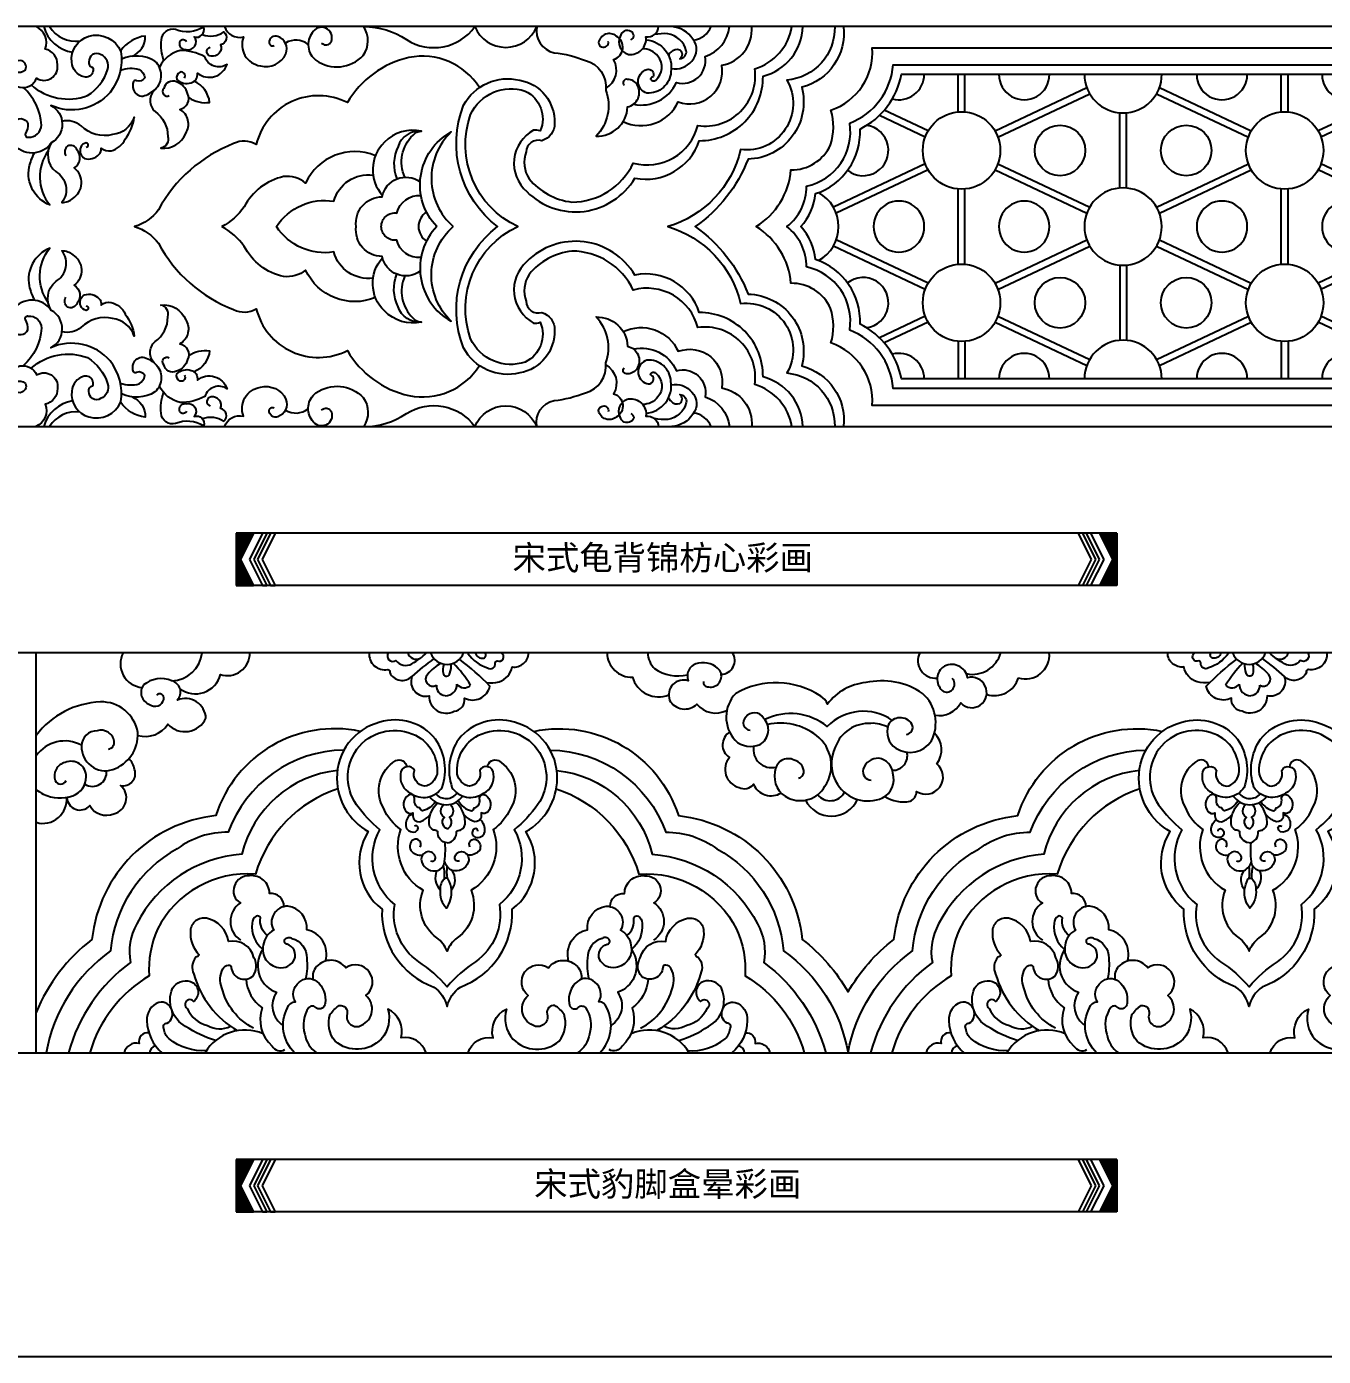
# Model space of a CAD drawing. Extents: x -66030 to 95157, y -13132 to 45879.
# Drawn here: x -48040 to -46418, y 1430 to 3092 of the extents above; entities that cross this region are included whole.
import ezdxf

# ---------------------------------------------------------------- set-up
doc = ezdxf.new("R2010")
doc.units = 0
doc.header["$LTSCALE"] = 100
doc.header["$MEASUREMENT"] = 0
for name, color, linetype in [('3', 11, 'CONTINUOUS'), ('4', 121, 'CONTINUOUS'), ('BH', 21, 'CONTINUOUS'), ('TEXT', 105, 'CONTINUOUS')]:
    doc.layers.add(name, color=color, linetype=linetype)
doc.styles.add('HZ', font='simhei.ttf')

# ---------------------------------------------------------------- blocks, each defined once
blk = doc.blocks.new('A$C5C850B9F')
at = {"layer": '3'}
for p, q in [((1577.2, 393.4), (1577.2, 440.4)), ((1585.6, 393.4), (1585.6, 440.4)), ((1981.2, 393.4), (1981.2, 440.4)), ((1989.6, 393.4), (1989.6, 440.4)), ((1623.2, 369.5), (1738, 423.7)), ((1626.7, 361.9), (1741.6, 416.1)), ((1825.2, 416.1), (1940, 361.9)), ((1828.7, 423.7), (1943.6, 369.5)), ((2142, 423.7), (2027.2, 369.5)), ((2145.6, 416.1), (2030.7, 361.9)), ((1536, 361.9), (1478.6, 389)), ((1539.6, 369.5), (1484.6, 395.4)), ((1779.2, 298.2), (1779.2, 392.2)), ((1787.6, 298.2), (1787.6, 392.2)), ((1536, 328.5), (1421.2, 274.3)), ((1539.6, 320.9), (1424.7, 266.7)), ((1623.2, 320.9), (1738, 266.7)), ((1626.7, 328.5), (1741.6, 274.3)), ((1825.2, 274.3), (1940, 328.5)), ((1828.7, 266.7), (1943.6, 320.9)), ((2142, 266.7), (2027.2, 320.9)), ((2145.6, 274.3), (2030.7, 328.5)), ((1577.2, 203), (1577.2, 297)), ((1585.6, 203), (1585.6, 297)), ((1981.2, 203), (1981.2, 297)), ((1989.6, 203), (1989.6, 297)), ((1539.6, 179.1), (1424.7, 233.3)), ((1623.2, 179.1), (1738, 233.3)), ((1828.7, 233.3), (1943.6, 179.1)), ((1536, 171.5), (1421.2, 225.7)), ((1626.7, 171.5), (1741.6, 225.7)), ((1825.2, 225.7), (1940, 171.5)), ((2145.6, 225.7), (2030.7, 171.5)), ((1779.2, 201.8), (1779.2, 107.8)), ((1787.6, 201.8), (1787.6, 107.8)), ((1536, 138.1), (1478.6, 111)), ((1626.7, 138.1), (1741.6, 83.9)), ((1825.2, 83.9), (1940, 138.1)), ((2145.6, 83.9), (2030.7, 138.1)), ((1539.6, 130.5), (1484.6, 104.6)), ((1623.2, 130.5), (1738, 76.3)), ((1828.7, 76.3), (1943.6, 130.5)), ((2142, 76.3), (2027.2, 130.5)), ((1577.2, 106.6), (1577.2, 59.6)), ((1585.6, 106.6), (1585.6, 59.6)), ((1981.2, 106.6), (1981.2, 59.6)), ((1989.6, 106.6), (1989.6, 59.6))]:
    blk.add_line(p, q, dxfattribs=at)
for points in [[(398.3, 444, 0.289749), (411, 446.1, 0.48543), (404.3, 457.6, 0.418052), (389.6, 443.1, 0.8545), (424.8, 435.5, 0.647221), (450.8, 452.3, 0.374272), (435.4, 471.9, 0.412097), (424, 500)], [(612.1, 480.8, 0.903034), (603.4, 478.4, 0.464292), (611.9, 471.4, 0.722385), (621.9, 487.3, 0.639268), (633.6, 499.2, -0.23673), (598.6, 496.2, 0.463077), (580.4, 483.4, 0.117525), (583.6, 457.4, 0.117525)], [(659.8, 500, 0.393557), (683.4, 487.1, 0.478198), (704.6, 450.9, 0.366584), (736.6, 466, 0.422864), (726.5, 487.7, 0.541885), (715.6, 480, 0.524326), (721.8, 476.4, 0.524326)], [(781.2, 479.5, 0.566037), (793.4, 481.6, 0.928158), (769.5, 492.3, 0.420369), (774.1, 458, 0.374437), (833.1, 463.8, 0.314432), (833.8, 500, -0.150709), (887.3, 483.7, 0.399001), (972.8, 500, 0.669794), (1050.2, 500, 0.407939), (1072.1, 467.4, -0.068009), (1111, 457.7, -0.380259), (1136.4, 420.3, -0.292871), (1124.3, 363, 0.412334), (1163.8, 399.6, 0.507394), (1175.9, 427, 0.276844), (1163.8, 434, 0.783618), (1159.6, 426.6)], [(1369.1, 0, 0.288385), (1322.8, 52.6, 0.500267), (1251.6, 123.8, 0.417023), (1170.9, 170.7, 0.288062), (1094, 219.4, 0.1898), (1040.6, 190.3, 0.232299), (1036.8, 156.6, 0.480331), (1056.5, 142.6, -0.343196), (1072.4, 121, -0.373506), (1029, 67, -0.3409), (958.7, 98.3, -0.336633), (1001.2, 250, -0.336633), (958.7, 401.7, -0.3409), (1029, 433, -0.373506), (1072.4, 379, -0.343196), (1056.5, 357.4, 0.480331), (1036.8, 343.4, 0.232299), (1040.6, 309.7, 0.1898), (1094, 280.6, 0.288062), (1170.9, 329.3, 0.417023), (1251.6, 376.2, 0.500267), (1322.8, 447.4, 0.288385), (1369.1, 500)], [(1383.1, 0, 0.332365), (1333.1, 62, 0.422285), (1253.4, 142.6, 0.379011), (1172.8, 189.4, 0.489977), (1037.7, 206.3, 0.518272), (1046.2, 129.4, 0.122989), (1054.6, 130.4, -0.400283), (1035.9, 80.7, -0.38303), (967.4, 109.8, -0.385779), (1026.4, 250, -0.385779), (967.4, 390.2, -0.38303), (1035.9, 419.3, -0.400283), (1054.6, 369.6, 0.122989), (1046.2, 370.6, 0.518272), (1037.7, 293.7, 0.489977), (1172.8, 310.6, 0.379011), (1253.4, 357.4, 0.422285), (1333.1, 438, 0.332365), (1383.1, 500)], [(1167.8, 483.6, 0.690514), (1168, 493.7, 0.525688), (1154.5, 487.8, 0.478995), (1164.9, 465.3, 0.487357), (1186.8, 487.1, 0.431477), (1202.5, 500, 0.431477)], [(1158.3, 381.3, 0.418822), (1227.1, 405.9, 0.584963), (1281.5, 451.7, 0.387587), (1319, 500)], [(1171.2, 403, 0.35277), (1224.8, 430.1, 0.555512), (1260.8, 462.7, 0.298081), (1291.1, 500)], [(1422.8, 500, -0.394632), (1363, 433, -0.621572), (1305.1, 346.3, -0.270713), (1213.9, 250, -0.270713), (1305.1, 153.7, -0.621572), (1363, 67, -0.394632), (1422.8, 0)], [(1218.4, 447.7, 0.274668), (1244.2, 457, 0.372271), (1245.5, 484.5, 0.229879), (1218.9, 500)], [(1433.9, 500, -0.372892), (1381.5, 424.1, -0.485276), (1314.4, 334.3, -0.149393), (1248.3, 250, -0.149393), (1314.4, 165.7, -0.485276), (1381.5, 75.9, -0.372892), (1433.9, 0)], [(418, 427, 0.277176), (488.5, 413.8, 0.178411), (513.6, 446.1, 0.389653), (504.9, 465.1, 0.597508), (490.2, 456, 0.42797), (494.6, 449.1, -0.298298), (495.2, 443.8, -0.43895), (484.1, 437.1, -0.315194), (468.7, 455.6, -0.359736), (490, 488, -0.379261), (530.3, 468.9, -0.206842), (516.7, 417.8, -0.332581), (442.6, 401.5, -0.595956), (443.2, 354.7, -0.515628), (395.4, 353.8, -0.391028), (396.2, 380.4, -0.58736), (414, 379, -0.135602), (410.9, 366.2, 0.617765), (414.4, 361.8, 0.433154), (430.8, 376.8, 0.205367), (408.1, 423.9)], [(544.2, 462.9, 0.313059), (560.7, 488.2, 0.217496), (530, 469.7)], [(632, 490, 0.252893), (659.1, 493.4, -0.597651), (654.9, 477.3, -0.56933), (643.2, 463, -0.850131), (641.9, 474.3)], [(1136.6, 422.7, 0.410394), (1146.3, 458.9, 0.660567), (1149.7, 488.1, 0.580531), (1127.6, 480.1, 1.078824), (1139.7, 481.4)], [(1186.9, 483.4, -0.438176), (1218, 443.4, -0.419274), (1187.9, 416.9, -0.737522), (1187.7, 446.3, -0.663248), (1195.8, 437.2, 0.39843), (1192.6, 434.2, 0.460005), (1199, 433.1, 0.409793), (1201.8, 463, 0.225194), (1182.5, 472.4)], [(1215.1, 464, -0.1102), (1218.1, 468.1, -0.349203), (1229.1, 471, -0.496015), (1229.2, 459.8, 0.42987), (1237.2, 469.9, 0.300995), (1213.9, 491.1, 0.058631), (1197.4, 490.1)], [(609.7, 435.6, 0.683533), (604.2, 443.2, 0.378209), (600.3, 433.9, 0.284874), (617.9, 429.7, 0.370761), (626, 441.8, 0.521988), (663, 452.8, -0.502524), (635.1, 462.4, 0.123613), (604.4, 470.1, 0.219699), (578.3, 449.4, 0.219699)], [(2450, 26.5), (1469.8, 26.5, 0.340508), (1418.1, 104.5, 0.151846), (1417.5, 147.8, 0.300521), (1368, 179.1, 0.239741), (1324.4, 250, 0.239741), (1368, 320.9, 0.300521), (1417.5, 352.2, 0.151846), (1418.1, 395.5, 0.340508), (1469.8, 473.5), (2450, 473.5)], [(529.7, 445.6, -0.164847), (553.1, 446.5, -0.239322), (560.1, 436.1, -0.383458), (549.9, 432.3, 0.41384), (545.9, 431.5, 0.165097), (545.9, 421.1, 0.311578), (557.7, 413.1, 0.127038), (573, 421.5, 0.441816), (572.8, 456.7, 0.251158), (531.1, 459.2, 0.251158)], [(978.5, 423.8, 0.31203), (890.3, 461.3, 0.207625), (813.4, 405, 0.481933), (699.4, 352.6, 0.255453), (671.2, 353.8, 0.178413), (577.1, 270.9, -0.161758), (547.3, 250, -0.161758), (577.1, 229.1, 0.178413), (671.2, 146.2, 0.255453), (699.4, 147.4, 0.481933), (813.4, 95, 0.207625), (890.3, 38.7, 0.31203), (978.5, 76.2)], [(2450, 47.6), (1495.7, 47.6, 0.293594), (1441.5, 120.6, 0.399615), (1387.4, 199.5, 0.232901), (1363, 250, 0.232901), (1387.4, 300.5, 0.399615), (1441.5, 379.4, 0.293594), (1495.7, 452.4), (2450, 452.4)], [(2450, 59.6), (1506.2, 59.6, 0.236106), (1454.4, 128.1, 0.33419), (1398.9, 208.8, 0.153043), (1380.5, 250, 0.153043), (1398.9, 291.2, 0.33419), (1454.4, 371.9, 0.236106), (1506.2, 440.4), (2450, 440.4)], [(573, 421.5, 0.439576), (572.9, 393.8, -0.246576), (588.9, 362.7, -0.447469), (580.2, 348.1, 0.337124), (611.3, 366.4, 0.428152), (604, 396.5, 0.49673), (613.6, 416.2, 0.257002), (599.9, 430.8, 0.492205), (583.9, 422.6, 0.880616), (590.7, 413.9)], [(615, 411.3, 0.190955), (641.2, 405.3, 0.262769), (621.8, 431.7)], [(486.9, 349.2, 0.937076), (486.7, 354.7, 0.270602), (480.1, 349.2, 0.402653), (484.8, 335.3, 0.299751), (502.7, 340, 0.243493), (505.5, 348.1, 0.244974), (518, 344.9, 0.232963), (535.7, 359.3, 0.124827), (546.9, 386.8, -0.290708), (519.9, 365, -0.266275), (480.7, 375.9, 0.231104), (456.6, 381.5, 0.231104)], [(885.3, 311.7, -0.318619), (895.5, 364.4, -0.216888), (906, 369.3, 0.265173), (859.8, 355.4, 0.406131), (857.4, 289)], [(906, 369.3, 0.352763), (876.8, 350.2, 0.217582), (875.4, 309.6, 0.217582)], [(925.2, 250, -0.489761), (943, 368.3, 0.436772), (945.7, 250, 0.436772)], [(443.2, 354.7, 0.385239), (448.8, 318.7, -0.452983), (456.5, 280.2, 0.197302), (470, 285.2, 0.528175), (471.9, 323.3, 0.469646), (475.4, 345.7, 0.443805), (463.4, 350.7, 0.388739), (461.5, 338.4)], [(439.2, 344.8, 0.333347), (441.2, 277.1, -0.359797), (415.5, 324.2, -0.070393), (422.2, 342.1)], [(848.5, 338.6, 0.402914), (761.2, 304.4, 0.200605), (733.7, 312.5, 0.2227), (684.4, 274.7, -0.118581), (656.4, 250)], [(845.6, 185.6, -0.375928), (796.4, 218.3, -0.29749), (724.8, 250, -0.29749), (796.4, 281.7, -0.375928), (845.6, 314.4)], [(904.4, 194.1, -0.553062), (857, 212.8, -0.461218), (824.5, 250, -0.461218), (857, 287.2, -0.553062), (904.4, 305.9)], [(905.5, 211.3, -0.380166), (875.4, 233.1, -0.452593), (855.8, 250, -0.452593), (875.4, 266.9, -0.380166), (905.5, 288.7)], [(1402.5, 207.5, 0.27477), (1427.7, 250, 0.27477), (1402.5, 292.5)], [(848.5, 161.4, -0.402914), (761.2, 195.6, -0.200605), (733.7, 187.5, -0.2227), (684.4, 225.3, 0.118581), (656.4, 250)], [(925.2, 250, 0.489761), (943, 131.7, -0.436772), (945.7, 250, -0.436772)], [(439.2, 155.2, -0.333347), (441.2, 222.9, 0.359797), (415.5, 175.8, 0.070393), (422.2, 157.9)], [(443.2, 145.3, -0.385239), (448.8, 181.3, 0.452983), (456.5, 219.8, -0.197302), (470, 214.8, -0.528175), (471.9, 176.7, -0.469646), (475.4, 154.3, -0.443805), (463.4, 149.3, -0.388739), (461.5, 161.6)], [(885.3, 188.3, 0.318619), (895.5, 135.6, 0.216888), (906, 130.7, -0.265173), (859.8, 144.6, -0.406131), (857.4, 211)], [(906, 130.7, -0.352763), (876.8, 149.8, -0.217582), (875.4, 190.4, -0.217582)], [(418, 73, -0.277176), (488.5, 86.2, -0.178411), (513.6, 53.9, -0.389653), (504.9, 34.9, -0.597508), (490.2, 44, -0.42797), (494.6, 50.9, 0.298298), (495.2, 56.2, 0.43895), (484.1, 62.9, 0.315194), (468.7, 44.4, 0.359736), (490, 12, 0.379261), (530.3, 31.1, 0.206842), (516.7, 82.2, 0.332581), (442.6, 98.5, 0.595956), (443.2, 145.3, 0.515628), (395.4, 146.2, 0.391028), (396.2, 119.6, 0.58736), (414, 121, 0.135602), (410.9, 133.8, -0.617765), (414.4, 138.2, -0.433154), (430.8, 123.2, -0.205367), (408.1, 76.1)], [(486.9, 150.8, -0.937076), (486.7, 145.3, -0.270602), (480.1, 150.8, -0.402653), (484.8, 164.7, -0.299751), (502.7, 160, -0.243493), (505.5, 151.9, -0.244974), (518, 155.1, -0.232963), (535.7, 140.7, -0.124827), (546.9, 113.2, 0.290708), (519.9, 135, 0.266275), (480.7, 124.1, -0.231104), (456.6, 118.5, -0.231104)], [(573, 78.5, -0.439576), (572.9, 106.2, 0.246576), (588.9, 137.3, 0.447469), (580.2, 151.9, -0.337124), (611.3, 133.6, -0.428152), (604, 103.5, -0.49673), (613.6, 83.8, -0.257002), (599.9, 69.2, -0.492205), (583.9, 77.4, -0.880616), (590.7, 86.1)], [(781.2, 20.5, -0.566037), (793.4, 18.4, -0.928158), (769.5, 7.7, -0.420369), (774.1, 42, -0.374437), (833.1, 36.2, -0.314432), (833.8, 0, 0.150709), (887.3, 16.3, -0.399001), (972.8, 0, -0.669794), (1050.2, 0, -0.407939), (1072.1, 32.6, 0.068009), (1111, 42.3, 0.380259), (1136.4, 79.7, 0.292871), (1124.3, 137, -0.412334), (1163.8, 100.4, -0.507394), (1175.9, 73, -0.276844), (1163.8, 66, -0.783618), (1159.6, 73.4)], [(1158.3, 118.7, -0.418822), (1227.1, 94.1, -0.584963), (1281.5, 48.3, -0.387587), (1319, 0)], [(529.7, 54.4, 0.164847), (553.1, 53.5, 0.239322), (560.1, 63.9, 0.383458), (549.9, 67.7, -0.41384), (545.9, 68.5, -0.165097), (545.9, 78.9, -0.311578), (557.7, 86.9, -0.127038), (573, 78.5, -0.441816), (572.8, 43.3, -0.251158), (531.1, 40.8, -0.251158)], [(615, 88.7, -0.190955), (641.2, 94.7, -0.262769), (621.8, 68.3)], [(1171.2, 97, -0.35277), (1224.8, 69.9, -0.555512), (1260.8, 37.3, -0.298081), (1291.1, 0)], [(1186.9, 16.6, 0.438176), (1218, 56.6, 0.419274), (1187.9, 83.1, 0.737522), (1187.7, 53.7, 0.663248), (1195.8, 62.8, -0.39843), (1192.6, 65.8, -0.460005), (1199, 66.9, -0.409793), (1201.8, 37, -0.225194), (1182.5, 27.6)], [(398.3, 56, -0.289749), (411, 53.9, -0.48543), (404.3, 42.4, -0.418052), (389.6, 56.9, -0.8545), (424.8, 64.5, -0.647221), (450.8, 47.7, -0.374272), (435.4, 28.1, -0.412097), (424, 0)], [(609.7, 64.4, -0.683533), (604.2, 56.8, -0.378209), (600.3, 66.1, -0.284874), (617.9, 70.3, -0.370761), (626, 58.2, -0.521988), (663, 47.2, 0.502524), (635.1, 37.6, -0.123613), (604.4, 29.9, -0.219699), (578.3, 50.6, -0.219699)], [(1136.6, 77.3, -0.410394), (1146.3, 41.1, -0.660567), (1149.7, 11.9, -0.580531), (1127.6, 19.9, -1.078824), (1139.7, 18.6)], [(659.8, 0, -0.393557), (683.4, 12.9, -0.478198), (704.6, 49.1, -0.366584), (736.6, 34, -0.422864), (726.5, 12.3, -0.541885), (715.6, 20, -0.524326), (721.8, 23.6, -0.524326)], [(1218.4, 52.3, -0.274668), (1244.2, 43, -0.372271), (1245.5, 15.5, -0.229879), (1218.9, 0)], [(544.2, 37.1, -0.313059), (560.7, 11.8, -0.217496), (530, 30.3)], [(612.1, 19.2, -0.903034), (603.4, 21.6, -0.464292), (611.9, 28.6, -0.722385), (621.9, 12.7, -0.639268), (633.6, 0.8, 0.23673), (598.6, 3.8, -0.463077), (580.4, 16.6, -0.117525), (583.6, 42.6, -0.117525)], [(632, 10, -0.252893), (659.1, 6.6, 0.597651), (654.9, 22.7, 0.56933), (643.2, 37, 0.850131), (641.9, 25.7)], [(1167.8, 16.4, -0.690514), (1168, 6.3, -0.525688), (1154.5, 12.2, -0.478995), (1164.9, 34.7, -0.487357), (1186.8, 12.9, -0.431477), (1202.5, 0, -0.431477)], [(1215.1, 36, 0.1102), (1218.1, 31.9, 0.349203), (1229.1, 29, 0.496015), (1229.2, 40.2, -0.42987), (1237.2, 30.1, -0.300995), (1213.9, 8.9, -0.058631), (1197.4, 9.9)]]:
    blk.add_lwpolyline(points, format="xyb", dxfattribs=at)
for points in [[(1735, 250, 1), (1831.7, 250, 1)], [(1471.4, 250, 1.008676), (1534.7, 250, 1.008676)], [(1628.1, 250, 1.008676), (1691.3, 250, 1.008676)], [(1875.4, 250, 1.008676), (1938.7, 250, 1.008676)], [(2032.1, 250, 1.008676), (2095.3, 250, 1.008676)]]:
    blk.add_lwpolyline(points, format="xyb", close=True, dxfattribs=at)
blk.add_lwpolyline([(2142, 233.3), (2027.2, 179.1)], dxfattribs=at)
for centre, radius in [((1581.4, 345.2), 48.4), ((1985.4, 345.2), 48.4), ((1704.5, 345.2), 31.6), ((1862.3, 345.2), 31.6), ((1581.4, 154.8), 48.4), ((1985.4, 154.8), 48.4), ((1704.5, 154.8), 31.6), ((1862.3, 154.8), 31.6)]:
    blk.add_circle(centre, radius, dxfattribs=at)
for centre, radius, start, end in [((476.2, 511.4), 43.9, 195.1133, 261.7184), ((473.8, 519.9), 38.3, 211.2183, 277.7323), ((1242.8, 510.1), 27.3, 277.8753, 338.2417), ((749, 458.1), 25, 52.0007, 121.4584), ((1503, 440.1), 31.6, 254.8262, 0.4949), ((1659.7, 440.1), 31.6, 179.5051, 0.4949), ((1783.4, 440.4), 48.4, 180, 0), ((1907, 440.1), 31.6, 179.5051, 0.4949), ((2063.7, 440.1), 31.6, 179.5051, 0.4949), ((1458.3, 345.2), 31.6, 231.7979, 82.1565), ((926, 248.7), 23.9, 124.8955, 176.7931), ((926, 251.3), 23.9, 183.2069, 235.1045), ((1458.3, 154.8), 31.6, 277.8435, 128.2021), ((1783.4, 59.6), 48.4, 0, 180), ((1503, 59.9), 31.6, 359.5051, 105.1738), ((1659.7, 59.9), 31.6, 359.5051, 180.4949), ((1907, 59.9), 31.6, 359.5051, 180.4949), ((2063.7, 59.9), 31.6, 359.5051, 180.4949), ((476.2, -11.4), 43.9, 98.2816, 164.8867), ((473.8, -19.9), 38.3, 82.2677, 148.7817), ((749, 41.9), 25, 238.5416, 307.9993), ((1242.8, -10.1), 27.3, 21.7583, 82.1247)]:
    blk.add_arc(centre, radius, start, end, dxfattribs=at)
at = {"layer": '4'}
blk.add_lwpolyline([(2450, 500), (0, 500), (0, 0), (2450, 0)], dxfattribs=at)
blk = doc.blocks.new('A$C4CCE1407')
at = {"layer": '3'}
for p, q in [((0, 65.3), (0, 0)), ((1101.2, 65.3), (0, 65.3)), ((21.6, 65.3), (5.3, 32.6)), ((32.8, 65.3), (16.5, 32.6)), ((38.4, 65.3), (22.1, 32.6)), ((43, 65.3), (26.7, 32.6)), ((48.6, 65.3), (32.3, 32.6)), ((1058.2, 65.3), (1052.6, 65.3)), ((1052.6, 65.3), (1068.9, 32.6)), ((1058.2, 65.3), (1074.5, 32.6)), ((1068.4, 65.3), (1062.8, 65.3)), ((1062.8, 65.3), (1079.1, 32.6)), ((1068.4, 65.3), (1084.7, 32.6)), ((1101.2, 65.3), (1079.6, 65.3)), ((1079.6, 65.3), (1095.9, 32.6)), ((1101.2, 65.3), (1101.2, 0)), ((5.3, 32.6), (21.6, 0)), ((16.5, 32.6), (32.8, 0)), ((22.1, 32.6), (38.4, 0)), ((26.7, 32.6), (43, 0)), ((32.3, 32.6), (48.6, 0)), ((1068.9, 32.6), (1052.6, 0)), ((1074.5, 32.6), (1058.2, 0)), ((1079.1, 32.6), (1062.8, 0)), ((1084.7, 32.6), (1068.4, 0)), ((1095.9, 32.6), (1079.6, 0)), ((0, 0), (21.6, 0)), ((1101.2, 0), (0, 0)), ((32.8, 0), (38.4, 0)), ((43, 0), (48.6, 0)), ((1058.2, 0), (1052.6, 0)), ((1068.4, 0), (1062.8, 0)), ((1101.2, 0), (1079.6, 0))]:
    blk.add_line(p, q, dxfattribs=at)
at = {"layer": 'BH'}
for p, q in [((0, 63.9), (1.3, 65.3)), ((0, 58.8), (6.4, 65.3)), ((0, 61.4), (3.9, 65.3)), ((0, 56.3), (9, 65.3)), ((0, 53.8), (11.5, 65.3)), ((0, 51.2), (14, 65.3)), ((0, 48.7), (16.6, 65.3)), ((0, 46.1), (19.1, 65.3)), ((0, 43.6), (21.5, 65.1)), ((0, 41), (19, 60)), ((0, 38.5), (16.4, 54.9)), ((1080, 64.6), (1080.6, 65.3)), ((1080.8, 62.9), (1083.2, 65.3)), ((1081.7, 61.2), (1085.7, 65.3)), ((1082.5, 59.5), (1088.3, 65.3)), ((1083.3, 57.8), (1090.8, 65.3)), ((1084.2, 56.1), (1093.4, 65.3)), ((1085, 54.4), (1095.9, 65.3)), ((1085.9, 52.7), (1098.4, 65.3)), ((1086.7, 51), (1101, 65.3)), ((1087.6, 49.3), (1101.2, 62.9)), ((1088.4, 47.6), (1101.2, 60.4)), ((1089.3, 45.9), (1101.2, 57.8)), ((1090.1, 44.2), (1101.2, 55.3)), ((1091, 42.5), (1101.2, 52.8)), ((1091.8, 40.8), (1101.2, 50.2)), ((0, 35.9), (13.9, 49.8)), ((0, 33.4), (11.3, 44.7)), ((0, 30.8), (8.8, 39.6)), ((0, 28.3), (6.2, 34.5)), ((1092.7, 39.1), (1101.2, 47.7)), ((1093, 26.7), (1101.2, 34.9)), ((1093.5, 37.4), (1101.2, 45.1)), ((1094.4, 35.7), (1101.2, 42.6)), ((1095.2, 34), (1101.2, 40)), ((1095.5, 31.8), (1101.2, 37.5)), ((0, 25.7), (5.8, 31.6)), ((0, 23.2), (6.7, 29.9)), ((0, 20.7), (7.5, 28.2)), ((0, 18.1), (8.4, 26.5)), ((0, 15.6), (9.2, 24.8)), ((0, 13), (10.1, 23.1)), ((0, 10.5), (10.9, 21.4)), ((0, 7.9), (11.8, 19.7)), ((0, 5.4), (12.6, 18)), ((1080.2, 1.2), (1101.2, 22.2)), ((1081.6, 0), (1101.2, 19.7)), ((1082.8, 6.3), (1101.2, 24.8)), ((1084.1, 0), (1101.2, 17.1)), ((1085.3, 11.4), (1101.2, 27.3)), ((1087.9, 16.5), (1101.2, 29.8)), ((1090.4, 21.6), (1101.2, 32.4)), ((0, 2.8), (13.5, 16.3)), ((0, 0.3), (14.3, 14.6)), ((2.3, 0), (15.2, 12.9)), ((4.8, 0), (16, 11.2)), ((7.3, 0), (16.8, 9.5)), ((9.9, 0), (17.7, 7.8)), ((12.4, 0), (18.5, 6.1)), ((15, 0), (19.4, 4.4)), ((17.5, 0), (20.2, 2.7)), ((20.1, 0), (21.1, 1)), ((1086.7, 0), (1101.2, 14.6)), ((1089.2, 0), (1101.2, 12)), ((1091.7, 0), (1101.2, 9.5)), ((1094.3, 0), (1101.2, 6.9)), ((1096.8, 0), (1101.2, 4.4)), ((1099.4, 0), (1101.2, 1.8))]:
    blk.add_line(p, q, dxfattribs=at)
blk = doc.blocks.new('A$C24CC0128')
at = {"layer": '3'}
blk.add_line((424.2, 0), (424.2, 500), dxfattribs=at)
for points in [[(604.1, 455.1, 0.528236), (654.6, 472.9, 0.509188), (691.5, 500, 0.509188)], [(840.7, 500, 0.498306), (863.8, 479.3, -0.514909), (866.3, 475.4, 0.504661), (894.1, 470.4, 0.504661)], [(864.5, 500, 0.795876), (874, 490.4, 0.393708), (893.9, 486.5, 0.06485), (912.5, 500, 0.06485)], [(963.9, 499.2, 0.161085), (988.8, 481.3, 0.676485), (998.3, 487.5, -0.277012), (1000.8, 490, 0.947476), (1005.9, 500, 0.775051)], [(973.2, 500, 0.399134), (983.9, 493.6, 0.542955), (985.5, 500, 0.333072)], [(987.2, 462.9, 0.103547), (1003.1, 464, 0.284254), (1019.5, 482.5, 0.452966), (1039.9, 500, 0.452966)], [(1138.1, 500, 0.415322), (1169.9, 469.5, 0.438579), (1215.2, 447.4, 0.438579)], [(1189, 500, 0.188813), (1197.5, 480.3, 0.2016), (1238.5, 472.5, 0.2016)], [(1891.7, 462.9, -0.103547), (1875.8, 464, -0.284254), (1859.4, 482.5, -0.452966), (1839, 500, -0.452966)], [(1915, 499.2, -0.161085), (1890.2, 481.3, -0.676485), (1880.6, 487.5, 0.277012), (1878.1, 490, -0.947476), (1873, 500, -0.775051)], [(1905.7, 500, -0.399134), (1895, 493.6, -0.542955), (1893.4, 500, -0.333072)], [(2014.4, 500, -0.795876), (2004.9, 490.4, -0.393708), (1985, 486.5, -0.06485), (1966.4, 500, -0.06485)], [(2038.2, 500, -0.498306), (2015.1, 479.3, 0.514909), (2012.6, 475.4, -0.504661), (1984.8, 470.4, -0.504661)], [(921.6, 492.9, 0.029785), (894.1, 470.4, 0.591894), (915.5, 446.2, 0.563642), (946.8, 427, 0.414331), (960, 443.4, 0.485082), (991.7, 458.3, 0.039196), (953.5, 492, 0.039196)], [(933.9, 485.9, 0.145183), (933.4, 473.5, 0.726855), (941.7, 474.6, 0.109999), (943.2, 486.2)], [(1258.5, 464.1, 0.451681), (1264.9, 457.5, 0.657723), (1279, 478.1, 0.278592), (1252.5, 487.1, 0.482779), (1239.6, 465.2, 0.622682), (1216.3, 441.1, 0.494372), (1250.5, 435.9, 0.352354), (1287.9, 428.2, 0.348349)], [(1548.1, 422.2, 0.328523), (1580.3, 437.6, 0.874619), (1610.8, 458.6, 0.368701), (1589, 468.9, 0.54993), (1557.7, 481.9, 0.492795), (1558.9, 451.8, 0.836309), (1569.6, 468.1)], [(1957.3, 492.9, -0.029785), (1984.8, 470.4, -0.591894), (1963.4, 446.2, -0.563642), (1932.1, 427, -0.414331), (1918.9, 443.4, -0.485082), (1887.2, 458.3, -0.039196), (1925.4, 492, -0.039196)], [(1945, 485.9, -0.145183), (1945.5, 473.5, -0.726855), (1937.2, 474.6, -0.109999), (1935.7, 486.2)], [(551.4, 396.9, 0.330149), (588.9, 410.8, 0.530539), (636.6, 418.3, 0.51383), (600.8, 441.1, 0.577505), (593.7, 465.1, 0.280279), (558.6, 460, 0.508352), (566.1, 435.6, 0.537207), (583.8, 441.9, 0.789709), (574.7, 447)], [(1512.5, 398.1, 0.532894), (1519.2, 411, 0.58614), (1489.7, 409.7, 0.337058), (1499.1, 380.7, 0.402916), (1543.8, 390, 0.336696), (1532.6, 449.4, 0.208263), (1461.6, 462.8, 0.216192), (1413.8, 436, 0.168289), (1405.3, 445.8, 0.283629), (1299, 449.4, 0.391248), (1298.1, 390.9, 0.304633), (1329.4, 385.6, 0.489071), (1333.8, 418.6, 0.546045), (1311.5, 419.5, 0.659057), (1316.9, 403.4)], [(514.6, 379.5, 0.404464), (521.9, 389.5, 0.441708), (500.5, 402.7, 0.413403), (481, 383.6, 0.517206), (520, 354.1, 0.333365), (551.4, 400.4, 0.375161), (504.6, 438.7, 0.224796), (424.2, 396.7, 0.246646)], [(887.6, 357.7, 0.40379), (880, 348.6, 0.340706), (892.5, 324.7, 0.433578), (931.9, 331.9, 0.237881), (923.6, 392.1, 0.309306), (853.9, 413.3, 0.346927), (800.4, 342.9, 0.268939), (839.6, 276.6, 0.388169), (856.7, 179.5, 0.327358), (921.5, 82.3, -0.183586), (938.1, 58, -0.183586), (954.7, 82.3, 0.327358), (1019.5, 179.5, 0.388169), (1036.6, 276.6, 0.268939), (1075.8, 342.9, 0.346927), (1022.3, 413.3, 0.309306), (952.6, 392.1, 0.237881), (944.2, 331.9, 0.433578), (983.6, 324.7, 0.340706), (996.2, 348.6, 0.40379), (988.6, 357.7)], [(1494.7, 415.6, 0.36864), (1413.5, 408, 0.288829), (1335.4, 416.8)], [(1991.3, 357.7, -0.40379), (1998.9, 348.6, -0.340706), (1986.4, 324.7, -0.433578), (1947, 331.9, -0.237881), (1955.3, 392.1, -0.309306), (2025.1, 413.3, -0.346927), (2078.5, 342.9, -0.268939), (2039.4, 276.6, -0.388169), (2022.3, 179.5, -0.327358), (1957.4, 82.3, 0.183586), (1940.8, 58, 0.183586), (1924.2, 82.3, -0.327358), (1859.4, 179.5, -0.388169), (1842.3, 276.6, -0.268939), (1803.2, 342.9, -0.346927), (1856.6, 413.3, -0.309306), (1926.4, 392.1, -0.237881), (1934.7, 331.9, -0.433578), (1895.3, 324.7, -0.340706), (1882.8, 348.6, -0.40379), (1890.4, 357.7)], [(829.6, 401.9, 0.38431), (648.9, 296.6, 0.353487), (494, 141.8, 0.131303), (424.2, 50.6)], [(988.6, 357.7, 0.343751), (978.9, 353.1, -0.454845), (966.3, 333.2, -0.28834), (950.7, 348.5, -0.30797), (977.4, 397, -0.335062), (1047.7, 383.6, -0.346074), (1051.2, 310, -0.066342), (1022.1, 279, -0.368909), (1003.5, 185.6, -0.291673), (973.6, 113.8, 0.072404), (938.1, 82.6, 0.072404), (902.6, 113.8, -0.291673), (872.6, 185.6, -0.368909), (854, 279, -0.066342), (825, 310, -0.346074), (828.5, 383.6, -0.335062), (898.7, 397, -0.30797), (925.5, 348.5, -0.28834), (909.8, 333.2, -0.454845), (897.2, 353.1, 0.343751), (887.6, 357.7)], [(1046.5, 401.9, -0.38431), (1227.3, 296.6, -0.353487), (1382.2, 141.8, -0.098905), (1439.5, 76.2, -0.098905), (1496.8, 141.8, -0.353487), (1651.7, 296.6, -0.38431), (1832.4, 401.9)], [(1291.5, 401.2, 0.552215), (1291.1, 369.3, 0.553342), (1303.2, 331.8, 0.367607), (1321.2, 335.9, 0.458258), (1355.8, 325, 0.458258)], [(1377.6, 343.5, 0.299802), (1384, 350.1, 0.378538), (1372.1, 366.1, 0.547999), (1348.1, 351.4, 0.351854), (1365.1, 318.4, 0.385241), (1410.6, 333.2, 0.394474), (1400, 396.6, 0.22453), (1338.8, 410.5, 0.22453)], [(1489, 407, 0.142358), (1468, 411.9, 0.327702), (1423.5, 382.3, 0.265206), (1426.3, 335.7, 0.37113), (1482.7, 318.8, 0.354035), (1495.5, 349.5, 0.348849), (1478, 368.2, 0.3533), (1458.3, 354.5, 0.479684), (1468.3, 341)], [(1485.4, 320.5, 0.186853), (1517, 314.5, 0.296058), (1525.2, 326.8, 0.942596), (1550.4, 361.4, 0.386117), (1547.4, 399.7)], [(1890.4, 357.7, -0.343751), (1900, 353.1, 0.454845), (1912.6, 333.2, 0.28834), (1928.2, 348.5, 0.30797), (1901.5, 397, 0.335062), (1831.2, 383.6, 0.346074), (1827.8, 310, 0.066342), (1856.8, 279, 0.368909), (1875.4, 185.6, 0.291673), (1905.3, 113.8, -0.072404), (1940.8, 82.6, -0.072404), (1976.4, 113.8, 0.291673), (2006.3, 185.6, 0.368909), (2024.9, 279, 0.066342), (2053.9, 310, 0.346074), (2050.5, 383.6, 0.335062), (1980.2, 397, 0.30797), (1953.4, 348.5, 0.28834), (1969.1, 333.2, 0.454845), (1981.7, 353.1, -0.343751), (1991.3, 357.7)], [(809.1, 378.5, 0.312498), (664.5, 275.8, 0.167273), (600.7, 255, 0.252824), (517.4, 127.5, 0.19645), (436.7, 0)], [(462.8, 319.5, 0.687257), (491.2, 309.1, 0.388494), (521.3, 299, 0.625512), (529.7, 334.3, 0.593911), (547.3, 354.3, 0.16682), (540.2, 367.8, 0.16682)], [(988.6, 357.7, -0.507127), (1002.3, 365.4, -0.416888), (1017.2, 305.3, -0.136845), (995.9, 279.2, -0.361936), (968, 203.3, -0.348116), (950.8, 143.8, 0.129971), (938.1, 127.2, 0.129971), (925.4, 143.8, -0.348116), (908.2, 203.3, -0.361936), (880.2, 279.2, -0.136845), (859, 305.3, -0.416888), (873.9, 365.4, -0.507127), (887.6, 357.7)], [(1067, 378.5, -0.312498), (1211.6, 275.8, -0.167273), (1275.4, 255, -0.252824), (1358.7, 127.5, -0.19645), (1439.5, 0, -0.19645), (1520.2, 127.5, -0.252824), (1603.5, 255, -0.167273), (1667.3, 275.8, -0.312498), (1811.9, 378.5)], [(1890.4, 357.7, 0.507127), (1876.7, 365.4, 0.416888), (1861.8, 305.3, 0.136845), (1883, 279.2, 0.361936), (1910.9, 203.3, 0.348116), (1928.1, 143.8, -0.129971), (1940.8, 127.2, -0.129971), (1953.6, 143.8, 0.348116), (1970.7, 203.3, 0.361936), (1998.7, 279.2, 0.136845), (2019.9, 305.3, 0.416888), (2005, 365.4, 0.507127), (1991.3, 357.7)], [(424.2, 328.9, 0.0123), (433.1, 323.5, 0.204223), (470, 321.5, 0.323143), (486.8, 345.1, 0.539323), (460.4, 363.1, 0.438155), (448, 340.3, 0.62731), (461.6, 340.3, 0.62731)], [(801, 353.1, 0.315934), (681.5, 248.3, 0.263081), (550, 161.2, 0.181501), (542.2, 113.1, 0.168654), (464.6, 0)], [(1075.2, 353.1, -0.315934), (1194.7, 248.3, -0.263081), (1326.2, 161.2, -0.181501), (1334, 113.1, -0.168654), (1411.6, 0)], [(1803.7, 353.1, 0.315934), (1684.2, 248.3, 0.263081), (1552.7, 161.2, 0.181501), (1544.9, 113.1, 0.168654), (1467.4, 0)], [(424.2, 288.2, 0.263133), (452, 294.2, 0.225071), (462.8, 319.5)], [(801.6, 330.2, 0.244277), (698.4, 223.6, 0.301528), (576, 154.7, 0.124013), (565.6, 96.2, 0.192849), (491.5, 0)], [(923.3, 314, -0.199155), (907.5, 302.6, -0.359537), (904.2, 306.2, -0.307041), (898, 311.3, -0.159511), (897.5, 317.4, 0.646695), (889.7, 322.1, 0.443), (886.7, 301.9, 0.354771), (895.4, 300, 0.086391), (895.9, 292.8, 0.393421), (906.9, 289.9, 0.111099), (917.3, 298.6)], [(952.1, 315.3, 0.214645), (968.7, 302.6, 0.359537), (971.9, 306.2, 0.307041), (978.2, 311.3, 0.159511), (978.6, 317.4, -0.646695), (986.5, 322.1, -0.443), (989.4, 301.9, -0.354771), (980.8, 300, -0.086391), (980.2, 292.8, -0.393421), (969.3, 289.9, -0.111099), (958.8, 298.6)], [(1074.6, 330.2, -0.244277), (1177.8, 223.6, -0.301528), (1300.1, 154.7, -0.124013), (1310.6, 96.2, -0.192849), (1384.7, 0)], [(1804.3, 330.2, 0.244277), (1701.1, 223.6, 0.301528), (1578.8, 154.7, 0.124013), (1568.4, 96.2, 0.192849), (1494.2, 0)], [(1926.8, 315.3, -0.214645), (1910.2, 302.6, -0.359537), (1907, 306.2, -0.307041), (1900.7, 311.3, -0.159511), (1900.3, 317.4, 0.646695), (1892.4, 322.1, 0.443), (1889.5, 301.9, 0.354771), (1898.1, 300, 0.086391), (1898.7, 292.8, 0.393421), (1909.6, 289.9, 0.111099), (1920.1, 298.6)], [(1955.6, 314, 0.199155), (1971.5, 302.6, 0.359537), (1974.7, 306.2, 0.307041), (1980.9, 311.3, 0.159511), (1981.4, 317.4, -0.646695), (1989.3, 322.1, -0.443), (1992.2, 301.9, -0.354771), (1983.6, 300, -0.086391), (1983, 292.8, -0.393421), (1972, 289.9, -0.111099), (1961.6, 298.6)], [(938.1, 262.6, -0.423701), (926.5, 276.8, 0.165765), (921.3, 278.6, -0.357849), (915.5, 289, -0.193172), (926.2, 312.5, -0.193172)], [(938.1, 280, -0.229713), (933.2, 285.3, -0.355596), (935, 294.4, -0.377257), (930.7, 305.2, -0.041542), (933.4, 310.4, -0.041542)], [(938.1, 262.6, 0.423701), (949.7, 276.8, -0.165765), (954.8, 278.6, 0.357849), (960.7, 289, 0.202811), (949, 313.3)], [(938.1, 280, 0.229713), (943, 285.3, 0.355596), (941.1, 294.4, 0.377257), (945.5, 305.2, 0.045163), (942.5, 310.9)], [(1940.8, 262.6, -0.423701), (1929.3, 276.8, 0.165765), (1924.1, 278.6, -0.357849), (1918.3, 289, -0.202811), (1929.9, 313.3)], [(1940.8, 280, -0.229713), (1935.9, 285.3, -0.355596), (1937.8, 294.4, -0.377257), (1933.4, 305.2, -0.045163), (1936.5, 310.9)], [(1940.8, 262.6, 0.423701), (1952.4, 276.8, -0.165765), (1957.6, 278.6, 0.357849), (1963.4, 289, 0.193172), (1952.7, 312.5, 0.193172)], [(1940.8, 280, 0.229713), (1945.8, 285.3, 0.355596), (1943.9, 294.4, 0.377257), (1948.3, 305.2, 0.041542), (1945.5, 310.4, 0.041542)], [(895.3, 297.6, 0.319411), (888.9, 294.1, 0.247822), (887.5, 280.4, 0.331895), (898.7, 276.5, 0.171006), (901.9, 281.1, 0.61533), (897.2, 283.3, 0.61533)], [(976.7, 277, 0.772165), (971.3, 279.1, 0.593902), (973.4, 269.8, 0.448876), (985.2, 276.2, 0.253314), (979.4, 291.6, 0.253314)], [(1902.2, 277, -0.772165), (1907.6, 279.1, -0.593902), (1905.5, 269.8, -0.448876), (1893.7, 276.2, -0.253314), (1899.6, 291.6, -0.253314)], [(1983.6, 297.6, -0.319411), (1990, 294.1, -0.247822), (1991.4, 280.4, -0.331895), (1980.2, 276.5, -0.171006), (1977, 281.1, -0.61533), (1981.7, 283.3, -0.61533)], [(904.4, 257.3, 0.742291), (896.1, 266.5, 0.388999), (892.6, 253.1, 0.250234), (907.2, 247.1, 0.250234)], [(966.7, 257.3, -0.742291), (975, 266.5, -0.388999), (978.5, 253.1, -0.250234), (963.9, 247.1, -0.250234)], [(1912.3, 257.3, 0.742291), (1904, 266.5, 0.388999), (1900.4, 253.1, 0.250234), (1915.1, 247.1, 0.250234)], [(1974.5, 257.3, -0.742291), (1982.8, 266.5, -0.388999), (1986.3, 253.1, -0.250234), (1971.7, 247.1, -0.250234)], [(917.5, 239.9, 0.756376), (922.9, 245.9, 0.439242), (911.4, 250.8, 0.391265), (906.5, 238.5, 0.386748), (926.7, 227.9, 0.191252), (934.5, 236.1, 0.191252)], [(934.5, 236.1, 0.060822), (935.6, 262.7, 0.060822)], [(953.6, 239.9, -0.756376), (948.2, 245.9, -0.439242), (959.7, 250.8, -0.391265), (964.6, 238.5, -0.386748), (944.4, 227.9, -0.218573), (935, 239.6, -0.218573)], [(1925.3, 239.9, 0.756376), (1930.8, 245.9, 0.439242), (1919.2, 250.8, 0.391265), (1914.3, 238.5, 0.386748), (1934.6, 227.9, 0.218573), (1943.9, 239.6, 0.218573)], [(1944.4, 236.1, -0.060822), (1943.4, 262.7, -0.060822)], [(1961.4, 239.9, -0.756376), (1956, 245.9, -0.439242), (1967.5, 250.8, -0.391265), (1972.4, 238.5, -0.386748), (1952.2, 227.9, -0.191252), (1944.4, 236.1, -0.191252)], [(734.1, 182.8, 0.463818), (716.1, 199.2, 0.446747), (691.2, 221.4, 0.340936), (672.2, 208.9, 0.371657), (679.7, 187.4, 0.548854), (679.9, 141)], [(924.9, 227.5, 0.291303), (929.5, 203.9, 0.218174), (937.3, 180.8, 0.183171), (943.6, 203.7, 0.334388), (944.4, 227.9)], [(943.6, 203.7, 0.10339), (939.4, 217.1, 0.439479), (934.7, 217.6, 0.228291), (929.5, 203.9, 0.228291)], [(1142.1, 182.8, -0.463818), (1160, 199.2, -0.446747), (1185, 221.4, -0.340936), (1204, 208.9, -0.371657), (1196.5, 187.4, -0.548854), (1196.3, 141)], [(1736.9, 182.8, 0.463818), (1718.9, 199.2, 0.446747), (1694, 221.4, 0.340936), (1674.9, 208.9, 0.371657), (1682.4, 187.4, 0.548854), (1682.6, 141)], [(1954.1, 227.5, -0.291303), (1949.4, 203.9, -0.218174), (1941.7, 180.8, -0.183171), (1935.3, 203.7, -0.334388), (1934.6, 227.9)], [(1935.3, 203.7, -0.10339), (1939.5, 217.1, -0.439479), (1944.2, 217.6, -0.228291), (1949.4, 203.9, -0.228291)], [(786.1, 114.8, 0.433563), (762.6, 154, 0.402791), (739.1, 183.3, 0.591888), (721.3, 153.2, 0.261166), (708.3, 134.7, 0.447877), (727.3, 106.7, 0.33999), (747.3, 117, 0.440555), (738.1, 135.7, -0.560554), (735.3, 141.7, -0.41821), (744.1, 143, -0.342355), (762.6, 118.5, -0.086624), (761, 92.5)], [(1090.1, 114.8, -0.433563), (1113.6, 154, -0.402791), (1137.1, 183.3, -0.591888), (1154.9, 153.2, -0.261166), (1167.9, 134.7, -0.447877), (1148.9, 106.7, -0.33999), (1128.8, 117, -0.440555), (1138.1, 135.7, 0.560554), (1140.9, 141.7, 0.41821), (1132.1, 143, 0.342355), (1113.6, 118.5, 0.086624), (1115.2, 92.5)], [(1788.9, 114.8, 0.433563), (1765.4, 154, 0.402791), (1741.8, 183.3, 0.591888), (1724, 153.2, 0.261166), (1711, 134.7, 0.447877), (1730.1, 106.7, 0.33999), (1750.1, 117, 0.440555), (1740.8, 135.7, -0.560554), (1738.1, 141.7, -0.41821), (1746.8, 143, -0.342355), (1765.4, 118.5, -0.086624), (1763.8, 92.5)], [(696, 30.8, -0.21527), (656.4, 81.4, -0.217855), (657.8, 104.9, -0.29259), (664.6, 109.8, -0.441037), (668.3, 106.8, 0.602533), (694.6, 95.6, 0.332199), (696.5, 119, 0.401341), (664.8, 139.3, 0.312599), (637.2, 168.3, 0.451354), (617.2, 152.7, 0.210669), (627.9, 122.6, -0.223164), (624.1, 119.5, 0.30596), (621.3, 98.5, 0.193107), (675.8, 27.9, 0.193107)], [(713.2, 146.8, -0.280057), (704.8, 168.9, 0.334905), (699.3, 171.1, 0.261417), (694.3, 162, 0.25327), (707.6, 129.2, 0.252518), (704, 95.1, 0.212462), (724.7, 75.7, 0.422976), (733.1, 34.2, 0.422976)], [(1163, 146.8, 0.280057), (1171.4, 168.9, -0.334905), (1176.9, 171.1, -0.261417), (1181.9, 162, -0.25327), (1168.6, 129.2, -0.252518), (1172.2, 95.1, -0.212462), (1151.4, 75.7, -0.422976), (1143, 34.2, -0.422976)], [(1180.1, 30.8, 0.21527), (1219.8, 81.4, 0.217855), (1218.4, 104.9, 0.29259), (1211.6, 109.8, 0.441037), (1207.9, 106.8, -0.602533), (1181.5, 95.6, -0.332199), (1179.7, 119, -0.401341), (1211.4, 139.3, -0.312599), (1238.9, 168.3, -0.451354), (1258.9, 152.7, -0.210669), (1248.3, 122.6, 0.223164), (1252.1, 119.5, -0.30596), (1254.9, 98.5, -0.193107), (1200.4, 27.9, -0.193107)], [(1698.8, 30.8, -0.21527), (1659.2, 81.4, -0.217855), (1660.6, 104.9, -0.29259), (1667.3, 109.8, -0.441037), (1671.1, 106.8, 0.602533), (1697.4, 95.6, 0.332199), (1699.2, 119, 0.401341), (1667.6, 139.3, 0.312599), (1640, 168.3, 0.451354), (1620, 152.7, 0.210669), (1630.6, 122.6, -0.223164), (1626.8, 119.5, 0.30596), (1624, 98.5, 0.193107), (1678.5, 27.9, 0.193107)], [(1715.9, 146.8, -0.280057), (1707.5, 168.9, 0.334905), (1702, 171.1, 0.261417), (1697.1, 162, 0.25327), (1710.3, 129.2, 0.252518), (1706.7, 95.1, 0.212462), (1727.5, 75.7, 0.422976), (1735.9, 34.2, 0.422976)], [(911.8, 0, 0.38548), (880.6, 18.6, 0.359048), (864, 54.8, -0.253154), (855.8, 17.3, -0.396233), (798, 14.7, -0.253593), (791.8, 48.2, -0.098597), (803.3, 59.3, -0.525155), (813.1, 48.6, 0.676563), (831, 34.5, 0.553935), (836.6, 71.7, 0.963131), (811.5, 106.5, 0.467918), (775, 107.8, 0.243223), (770.4, 92)], [(964.3, 0, -0.38548), (995.6, 18.6, -0.359048), (1012.2, 54.8, 0.253154), (1020.4, 17.3, 0.396233), (1078.1, 14.7, 0.253593), (1084.3, 48.2, 0.098597), (1072.9, 59.3, 0.525155), (1063.1, 48.6, -0.676563), (1045.2, 34.5, -0.553935), (1039.6, 71.7, -0.963131), (1064.7, 106.5, -0.467918), (1101.1, 107.8, -0.243223), (1105.7, 92)], [(1914.6, 0, 0.38548), (1883.4, 18.6, 0.359048), (1866.7, 54.8, -0.253154), (1858.6, 17.3, -0.396233), (1800.8, 14.7, -0.253593), (1794.6, 48.2, -0.098597), (1806, 59.3, -0.525155), (1815.8, 48.6, 0.676563), (1833.8, 34.5, 0.553935), (1839.3, 71.7, 0.963131), (1814.2, 106.5, 0.467918), (1777.8, 107.8, 0.243223), (1773.2, 92)], [(1967.1, 0, -0.38548), (1998.3, 18.6, -0.359048), (2015, 54.8, 0.253154), (2023.1, 17.3, 0.396233), (2080.9, 14.7, 0.253593), (2087.1, 48.2, 0.098597), (2075.7, 59.3, 0.525155), (2065.9, 48.6, -0.676563), (2047.9, 34.5, -0.553935), (2042.4, 71.7, -0.963131), (2067.5, 106.5, -0.467918), (2103.9, 107.8, -0.243223), (2108.5, 92)], [(648.4, 15.3, -0.071392), (611.2, 33.1, -0.387828), (594.8, 80.7, -0.355139), (617.2, 89.1, -0.602987), (621.1, 64.3, 1.182682), (613.2, 55.4, 0.23607), (638.5, 34.1, 0.251935), (667.3, 33.3)], [(686.7, 92.1, 0.223319), (706.9, 56.2, 0.303707), (719.2, 8.5, 0.405379), (735.4, 4.1)], [(747.3, 0, -0.326046), (738.5, 56.3, -0.342312), (748.5, 63.7, -0.387258), (753.2, 88.3, -0.376883), (775.2, 89.3, -0.267003), (785.5, 62, -0.550881), (774.8, 55.7, 0.496579), (765.2, 56.7, 0.23673), (760.2, 23.4, 0.20256), (775, 0, 0.20256)], [(1128.9, 0, 0.326046), (1137.7, 56.3, 0.342312), (1127.7, 63.7, 0.387258), (1123, 88.3, 0.376883), (1101, 89.3, 0.267003), (1090.7, 62, 0.550881), (1101.3, 55.7, -0.496579), (1111, 56.7, -0.23673), (1116, 23.4, -0.20256), (1101.2, 0, -0.20256)], [(1189.5, 92.1, -0.223319), (1169.3, 56.2, -0.303707), (1157, 8.5, -0.405379), (1140.7, 4.1)], [(1227.8, 15.3, 0.071392), (1264.9, 33.1, 0.387828), (1281.3, 80.7, 0.355139), (1259, 89.1, 0.602987), (1255, 64.3, -1.182682), (1263, 55.4, -0.23607), (1237.7, 34.1, -0.251935), (1208.8, 33.3)], [(1651.1, 15.3, -0.071392), (1614, 33.1, -0.387828), (1597.6, 80.7, -0.355139), (1619.9, 89.1, -0.602987), (1623.9, 64.3, 1.182682), (1616, 55.4, 0.23607), (1641.3, 34.1, 0.251935), (1670.1, 33.3)], [(1689.5, 92.1, 0.223319), (1709.6, 56.2, 0.303707), (1721.9, 8.5, 0.405379), (1738.2, 4.1)], [(1750.1, 0, -0.326046), (1741.3, 56.3, -0.342312), (1751.3, 63.7, -0.387258), (1755.9, 88.3, -0.376883), (1777.9, 89.3, -0.267003), (1788.3, 62, -0.550881), (1777.6, 55.7, 0.496579), (1767.9, 56.7, 0.23673), (1762.9, 23.4, 0.20256), (1777.7, 0, 0.20256)], [(637.2, 2.9, -0.191057), (590.5, 17.4, -0.176856), (584, 30.4, -0.63487), (588.1, 37.1, 0.364976), (593.8, 53.7, 0.402739), (577.8, 63.1, 0.352611), (562.8, 40.2, 0.220913), (582, 0)], [(1239, 2.9, 0.191057), (1285.6, 17.4, 0.176856), (1292.1, 30.4, 0.63487), (1288.1, 37.1, -0.364976), (1282.4, 53.7, -0.402739), (1298.4, 63.1, -0.352611), (1313.3, 40.2, -0.220913), (1294.2, 0)], [(1639.9, 2.9, -0.191057), (1593.3, 17.4, -0.176856), (1586.8, 30.4, -0.63487), (1590.9, 37.1, 0.364976), (1596.6, 53.7, 0.402739), (1580.5, 63.1, 0.352611), (1565.6, 40.2, 0.220913), (1584.7, 0)], [(565.3, 24.9, 0.5379), (553.1, 11.6, 0.430553), (534.3, 0)], [(1310.9, 24.9, -0.5379), (1323.1, 11.6, -0.430553), (1341.8, 0)], [(1568, 24.9, 0.5379), (1555.8, 11.6, 0.430553), (1537.1, 0)]]:
    blk.add_lwpolyline(points, format="xyb", dxfattribs=at)
for centre, radius, start, end in [((559.1, 486.2), 29.5, 152.1504, 265.3202), ((592.7, 504.3), 39.2, 271.4461, 353.6906), ((899.4, 503), 10.9, 196.0042, 298.1296), ((938, 507.5), 21.9, 199.9766, 340.0234), ((1280.5, 490.6), 17.3, 271.3143, 33.085), ((1548.7, 490.3), 21.9, 153.621, 275.9099), ((1595.2, 509.6), 36.4, 257.6546, 344.7863), ((1661.3, 497.4), 29.9, 252.6148, 4.947), ((1940.9, 507.5), 21.9, 199.9766, 340.0234), ((1979.5, 503), 10.9, 241.8704, 343.9958), ((966.8, 427.1), 70.3, 121.4489, 138.8798), ((850.6, 390.1), 135.9, 30.7401, 45.4842), ((2028.3, 390.1), 135.9, 134.5158, 149.2599), ((1912.1, 427.1), 70.3, 41.1202, 58.5511), ((919.9, 467.1), 8.68, 134.0903, 303.2839), ((1622.6, 477.7), 31.1, 251.5207, 343.4208), ((1959, 467.1), 8.68, 236.7161, 45.9097), ((936.9, 458.8), 12.3, 175.2255, 264.2494), ((936.4, 460.4), 13.9, 266.9606, 2.0951), ((959.5, 468), 11.6, 217.6564, 313.3244), ((1919.5, 468), 11.6, 226.6756, 322.3436), ((1942.5, 460.4), 13.9, 177.9049, 273.0394), ((1942, 458.8), 12.3, 275.7506, 4.7745), ((460, 346.3), 43.6, 61.17, 145.1909), ((1343.9, 379.5), 22.9, 170.3959, 283.5404), ((1495.3, 371.5), 18.3, 268.6566, 13.704), ((494.8, 350.6), 17.5, 236.6102, 7.1058), ((936.7, 336), 25.8, 217.4439, 324.5141), ((936.9, 335.9), 17.9, 222.8794, 321.4485), ((1418.6, 332.1), 36.2, 206.5712, 335.0285), ((1417, 335.7), 20.5, 219.8821, 331.2036), ((1942.2, 336), 25.8, 215.4859, 322.5561), ((1942, 335.9), 17.9, 218.5515, 317.1206), ((892.6, 222.3), 42.4, 353.5534, 15.7396), ((1011, 226.7), 73.5, 174.7349, 186.6693), ((1867.9, 226.7), 73.5, 353.3307, 5.2651), ((1986.4, 222.3), 42.4, 164.2604, 186.4466), ((685.3, -29.2), 57.8, 66.8716, 149.7217), ((1190.9, -29.2), 57.8, 30.2783, 113.1284), ((1688.1, -29.2), 57.8, 66.8716, 149.7217), ((575.2, -0.1), 9.08, 100.1783, 179.1436), ((1301, -0.1), 9.08, 0.8564, 79.8217), ((1577.9, -0.1), 9.08, 100.1783, 179.1436)]:
    blk.add_arc(centre, radius, start, end, dxfattribs=at)
at = {"layer": '4'}
blk.add_lwpolyline([(2450, 500), (0, 500), (0, 0), (2450, 0)], dxfattribs=at)

msp = doc.modelspace()

# ---------------------------------------------------------------- linework, layer by layer
at = {"layer": '3', "color": 2}
msp.add_line((-66009.4, 1429.7), (95156.9, 1429.7), dxfattribs=at)

# ---------------------------------------------------------------- block references
at = {"layer": '4'}
for name, p in [('A$C5C850B9F', (-48452.3, 2592)), ('A$C4CCE1407', (-47777.9, 2393.3)), ('A$C24CC0128', (-48452.3, 1809.1)), ('A$C4CCE1407', (-47777.9, 1610.4))]:
    msp.add_blockref(name, p, dxfattribs=at)

# ---------------------------------------------------------------- texts
at = {"layer": 'TEXT', "char_height": 30.6, "attachment_point": 4, "style": 'HZ'}
for s, insert in [('宋式龟背锦枋心彩画', (-47432.4, 2426.4)), ('宋式豹脚盒晕彩画', (-47405.3, 1643.5))]:
    msp.add_mtext(s, dxfattribs=dict(at, insert=insert))

doc.saveas('drawing.dxf')
